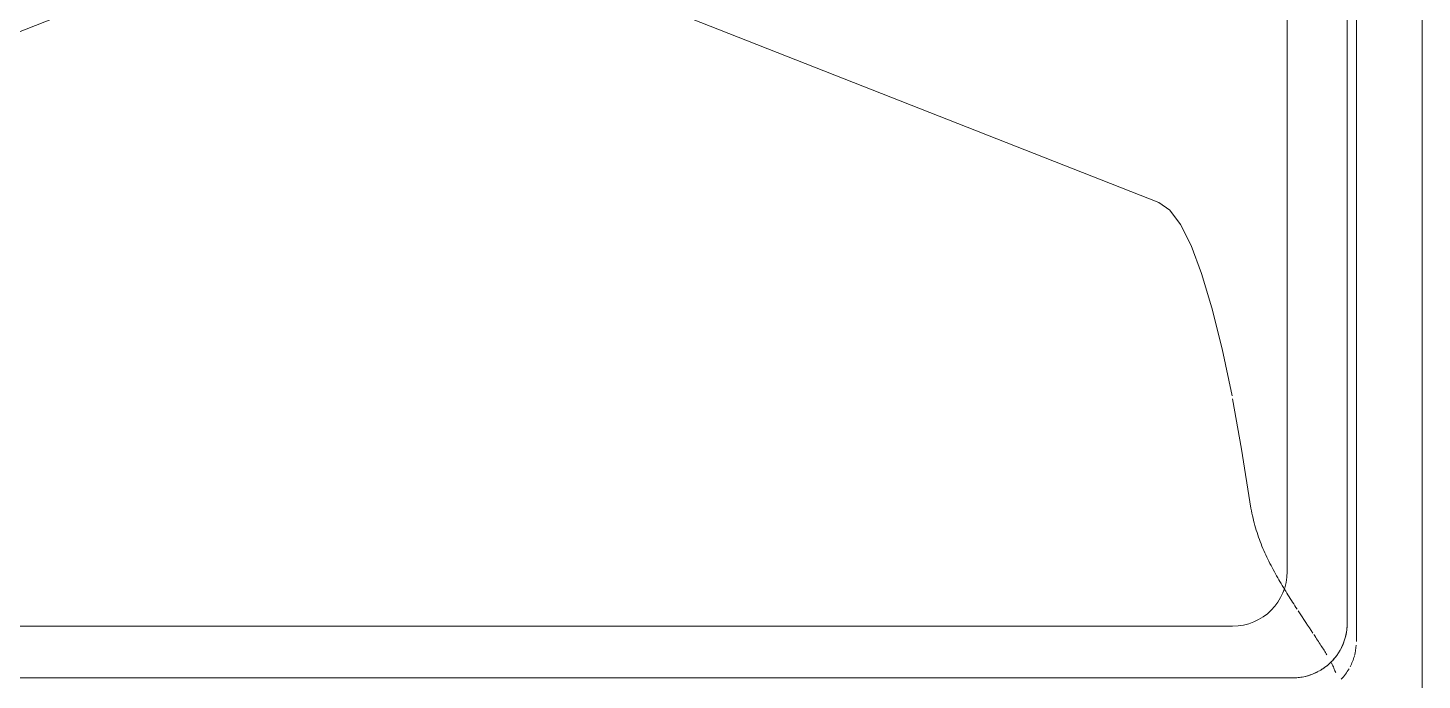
# Model space of a CAD drawing. Header units: millimetres. Extents: x -4000 to 187956, y -58990 to 162485.
# Drawn here: x 831.7 to 1214.1, y 80654.4 to 80833.4 of the extents above; entities that cross this region are included whole.
import ezdxf

# ---------------------------------------------------------------- set-up
doc = ezdxf.new("R2010")
doc.units = ezdxf.units.MM
doc.layers.add('P-SANR-FIXT', color=6, linetype='Continuous', lineweight=9)

# ---------------------------------------------------------------- blocks, each defined once
blk = doc.blocks.new('C2400 - C2400-504579-FFS - TANG 1')
at = {"layer": 'P-SANR-FIXT', "color": 250}
for p, q in [((267.5, -430), (267.5, -72.3)), ((251.05, -415.8), (251.05, -98.22)), ((-236.05, -430.8), (236.05, -430.8)), ((250, -445), (-250, -445)), ((250, -445), (252.5, -445)), ((250, -445), (252.5, -445))]:
    blk.add_line(p, q, dxfattribs=at)
at = {"layer": 'P-SANR-FIXT', "color": 252}
for p, q in [((267.5, -430), (267.5, -82.69)), ((270, -82.69), (270, -435)), ((288.04, -467.83), (288.04, -82.69)), ((-76.92, -259.9), (-215.83, -314.46)), ((215.83, -314.46), (76.92, -259.9)), ((-250, -445), (250, -445))]:
    blk.add_line(p, q, dxfattribs=at)
at = {"layer": 'P-SANR-FIXT', "color": 254}
for p, q in [((264.11, -443.08), (263.81, -442.33)), ((264.41, -443.54), (264.11, -443.08))]:
    blk.add_line(p, q, dxfattribs=at)
at = {"layer": 'P-SANR-FIXT', "color": 252, "flags": 128}
for points in [[(235.9, -367.57), (233.18, -354.63), (230.4, -343.42), (227.56, -333.98), (224.68, -326.34), (221.75, -320.53), (218.8, -316.56), (215.83, -314.46)], [(241.08, -398.43), (238.53, -382.19), (236.05, -368.37)]]:
    blk.add_lwpolyline(points, dxfattribs=at)
at = {"layer": 'P-SANR-FIXT', "color": 250}
for centre, start, end in [((236.05, -415.8), 270, 0), ((252.5, -430), 345.8527, 360), ((252.5, -430), 331.6801, 341.2236), ((252.5, -430), 317.4665, 326.2189), ((252.5, -430), 288.4955, 297.5773), ((252.5, -430), 303.1568, 311.7801), ((252.5, -430), 270, 283.5769)]:
    blk.add_arc(centre, 15, start, end, dxfattribs=at)
at = {"layer": 'P-SANR-FIXT', "color": 252}
for start, end in [(332.3356, 344.4365), (345, 356.2652), (316.2007, 330)]:
    blk.add_arc((255, -435), 15, start, end, dxfattribs=at)
for points, knots in [([(248.75, -418.03), (248.34, -417.31), (247.52, -415.85), (246.29, -413.58), (245.13, -411.25), (244.08, -408.83), (243.16, -406.35), (242.07, -402.93), (241.43, -400.26), (241.08, -398.43)], [0.6666667, 0.6666667, 0.6666667, 0.6666667, 0.7083333, 0.75, 0.7916667, 0.8333333, 0.875, 0.9166667, 1, 1, 1, 1]), ([(253.74, -426.14), (252.92, -424.88), (251.67, -422.93), (249.98, -420.18), (249.16, -418.76), (248.75, -418.03)], [0.5, 0.5, 0.5, 0.5, 0.5833333, 0.625, 0.6666667, 0.6666667, 0.6666667, 0.6666667])]:
    blk.add_open_spline(points, degree=3, knots=knots, dxfattribs=at)
for points in [[(258.1, -432.73), (256.84, -430.84), (255.47, -428.78), (254.03, -426.57)], [(261.92, -438.65), (261.44, -437.87), (260.36, -436.14), (259.04, -434.15), (258.34, -433.1)]]:
    blk.add_open_spline(points, degree=3, dxfattribs=at)
at = {"layer": 'P-SANR-FIXT', "color": 250}
blk.add_open_spline([(267.5, -430), (267.5, -431.15), (267.1, -434.6), (265.01, -438.82), (262.11, -441.61), (260.47, -442.73), (259.48, -443.28), (258.73, -443.65), (257.95, -443.98), (257.16, -444.27), (256.37, -444.5), (255.57, -444.69), (254.79, -444.83), (253.76, -444.96), (253, -445), (252.5, -445)], degree=3, knots=[-1, -1, -1, -1, -0.857143, -0.571429, -0.428571, -0.357143, -0.321429, -0.285714, -0.25, -0.214286, -0.178571, -0.142857, -0.107143, -0.071429, 0, 0, 0, 0], dxfattribs=at)
at = {"layer": 'P-SANR-FIXT', "color": 253}
blk.add_open_spline([(263.81, -442.33), (263.68, -441.91), (263.47, -441.42), (263.19, -440.87)], degree=3, dxfattribs=at)
blk = doc.blocks.new('CMF2_NHAXUONG_A_rvt-1-FFS - TANG 1')
at = {"layer": 'P-SANR-FIXT', "color": 250, "lineweight": 9}
blk.add_blockref('C2400 - C2400-504579-FFS - TANG 1', (926.04, 81100), dxfattribs=at)

msp = doc.modelspace()

# ---------------------------------------------------------------- block references
at = {"lineweight": 5}
msp.add_blockref('CMF2_NHAXUONG_A_rvt-1-FFS - TANG 1', (0, 0), dxfattribs=at)

doc.saveas('drawing.dxf')
